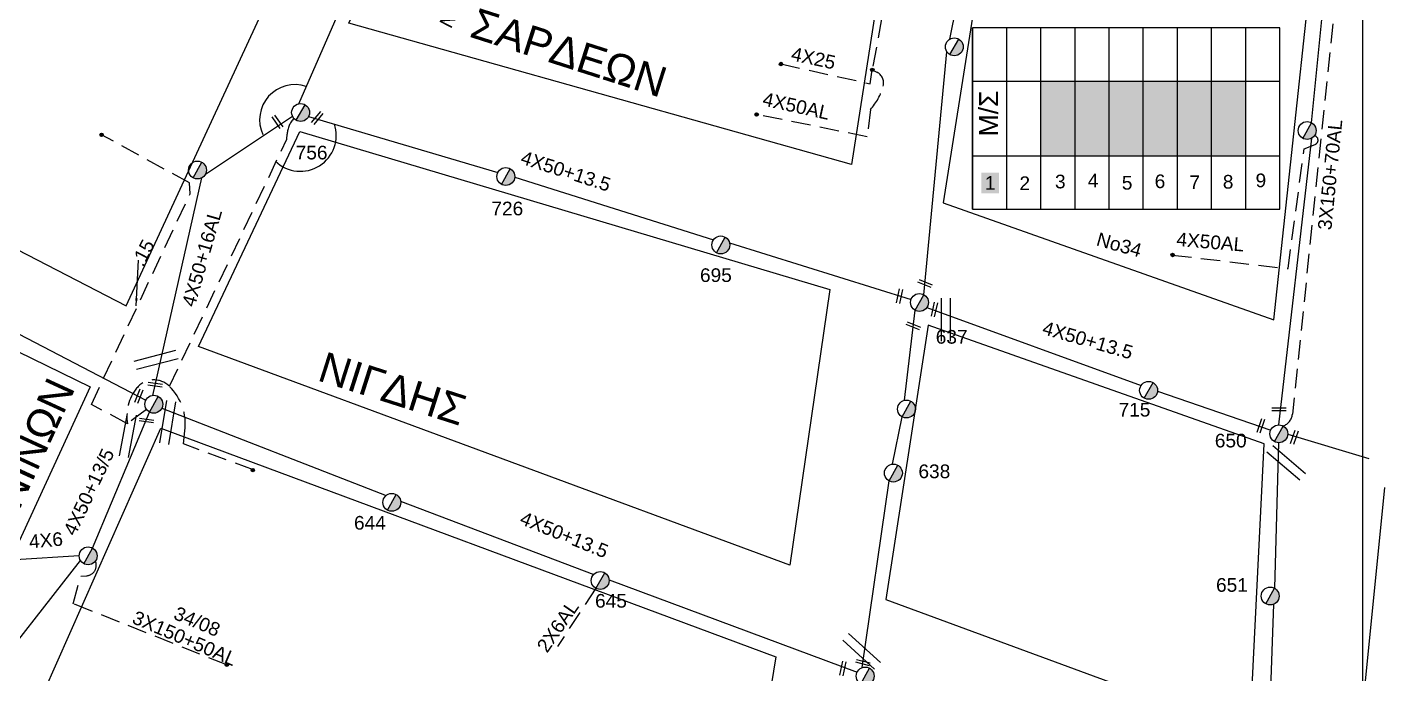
# Model space of a CAD drawing. Header units: millimetres. Extents: x 4486 to 5741, y 824 to 1856.
# Drawn here: x 5324.7 to 5503.7, y 1600.9 to 1686.1 of the extents above; entities that cross this region are included whole.
import ezdxf
from ezdxf.enums import TextEntityAlignment as Align

# ---------------------------------------------------------------- set-up
doc = ezdxf.new("R2010")
doc.units = ezdxf.units.MM
doc.linetypes.add('DASHED', pattern=[19.05, 12.7, -6.35])
for name, color, linetype in [('Ασφαλειοκιβώτια Χ.Τ 9 αναχωρήσεων', 7, 'Continuous'), ('Γέφυρες Εναερίου Δικτύου', 7, 'Continuous'), ('Γυμνά εναέρια ΧΤ (3Φ)   4x50AL', 7, 'Continuous'), ('Γυμνά εναέρια ΧΤ και ΦΟΠ (3Φ)   4x50+16AL', 7, 'Continuous'), ('Εναέρια παροχή ΧΤ 4x25', 7, 'SYN_LINE'), ('Επιγραφές - Σχήματα', 7, 'Continuous'), ('Καλώδια ΧΤ   2x6AL', 7, 'DASHED'), ('Καλώδια ΧΤ   3x150+50AL', 7, 'DASHED'), ('Καλώδια ΧΤ   3x150+70AL', 7, 'DASHED'), ('Καλώδια ΧΤ   4x50+13.5', 7, 'Continuous'), ('Μηχανική τομή', 7, 'Continuous'), ('Στύλος ΦΜ', 7, 'Continuous'), ('Στύλος ΦΜ @ 1', 7, 'Continuous'), ('Συνδέσεις', 7, 'Continuous'), ('Τομή', 7, 'Continuous'), ('Υπόβαθρο ΔΕΗ', 7, 'Continuous'), ('Υπόγεια Καλώδια Δικτύου ΧΤ   .15', 7, 'DASHED')]:
    doc.layers.add(name, color=color, linetype=linetype)
doc.styles.get("Standard").update_dxf_attribs({"font": 'ARIAL.TTF'})
doc.linetypes.add('SYN_LINE', pattern='A,0.5,-0.0001,["/\\/\\/\\/",Standard,S=0.1,R=0,X=0,Y=-0.05],-0.25', length=0.7501)
doc.dimstyles.new('ISO-25', dxfattribs={"dimtxt": 2.5, "dimasz": 2.5, "dimexe": 1.25, "dimexo": 0.625, "dimtad": 1, "dimtxsty": 'Standard', "dimcen": 2.5, "dimadec": 0, "dimazin": 0, "dimtfac": 1, "dimtmove": 0, "dimatfit": 3, "dimfxl": 1, "dimarcsym": 0})

# ---------------------------------------------------------------- blocks, each defined once
blk = doc.blocks.new('ΥΠΑΡΧΩΝ ΤΣΙΜΕΝΤΕΝΙΟΣ ΣΤΥΛΟΣ')
at = {"layer": 'Στύλος ΦΜ'}
blk.add_hatch(color=7, dxfattribs=at).paths.add_polyline_path([(-1.29, -2.28, 0.574793), (2.62, 0, 0.268822), (1.3, 2.27)])
at = {"layer": 'Στύλος ΦΜ', "color": 7}
blk.add_line((-1.29, -2.28), (1.3, 2.27), dxfattribs=at)
blk.add_circle((0, 0), 2.62, dxfattribs=at)
at = {"layer": 'Στύλος ΦΜ', "flags": 4}
for tag, p in [('ΑΡΙΘΜΟΣ', (-4.68, 8.05)), ('ΤΥΠΟΣ', (-4.91, 3.03))]:
    blk.add_attdef(tag, p, '', height=4, dxfattribs=at)
blk = doc.blocks.new('ΑΣΦΑΛΕΙΟΚΙΒΩΤΙΟ ΥΠΟΣΤΑΘΜΟΥ 9 ΑΝΑΧΩΡΗΣΕΩΝ')
at = {"layer": 'Ασφαλειοκιβώτια Χ.Τ 9 αναχωρήσεων', "ltscale": 40}
for p, q in [((-23.8, 40.36), (24.02, 40.36)), ((-9.72, 40.36), (-9.72, -40.64)), ((9.94, 40.36), (9.94, -40.64)), ((-23.8, 31.36), (24.02, 31.36)), ((-23.8, 22.36), (24.02, 22.36)), ((-23.8, 13.36), (24.02, 13.36)), ((-23.8, 4.36), (24.02, 4.36)), ((-23.8, -4.64), (24.02, -4.64)), ((-23.8, -13.64), (24.02, -13.64)), ((-23.8, -22.64), (24.02, -22.64)), ((-23.8, -31.64), (24.02, -31.64))]:
    blk.add_line(p, q, dxfattribs=at)
at = {"layer": 'Ασφαλειοκιβώτια Χ.Τ 9 αναχωρήσεων'}
blk.add_lwpolyline([(-23.8, -40.64), (24.02, -40.64), (24.02, 40.36), (-23.8, 40.36)], close=True, dxfattribs=at)
for s, p in [('1', (-18.67, 37.12)), ('2', (-18.76, 28.01)), ('3', (-18.31, 18.64)), ('4', (-18.05, 9.99)), ('5', (-18.64, 1.02)), ('6', (-18.25, -7.64)), ('7', (-18.51, -16.8)), ('8', (-18.38, -25.61)), ('9', (-18.01, -34.24))]:
    blk.add_text(s, height=3.6, rotation=270, dxfattribs=at).set_placement(p)
at = {"layer": 'Ασφαλειοκιβώτια Χ.Τ 9 αναχωρήσεων', "ltscale": 40}
for tag, height, p in [('ΟΝΟΜΑ', 5, (-0.16, 44.31)), ('ΚΕΙΜΕΝΟ 1', 2, (17.06, 35.59)), ('ΚΕΙΜΕΝΟ 2', 2, (17.06, 26.88)), ('ΚΕΙΜΕΝΟ 3', 2, (17.06, 17.69)), ('ΚΕΙΜΕΝΟ 4', 2, (17.06, 8.71)), ('ΚΕΙΜΕΝΟ 5', 2, (17.06, -0.13)), ('ΚΕΙΜΕΝΟ 6', 2, (17.06, -9.05)), ('ΚΕΙΜΕΝΟ 7', 2, (17.06, -18.13)), ('ΚΕΙΜΕΝΟ 8', 2, (17.06, -26.85)), ('ΚΕΙΜΕΝΟ 9', 2, (17.06, -35.99)), ('ΣΧ', 2, (-0.1, -42.64))]:
    blk.add_attdef(tag, text='', height=height, dxfattribs=at).set_placement(p, align=Align.MIDDLE_CENTER)
blk = doc.blocks.new('ΤΟΜΗ')
at = {"layer": 'Τομή', "ltscale": 40}
for p, q in [((-5.68, 0), (5.68, 0)), ((5.68, -2.33), (-5.68, -2.33))]:
    blk.add_line(p, q, dxfattribs=at)
blk = doc.blocks.new('_ΣΥΝΔΕΣΗ')
at = {"layer": 'Συνδέσεις', "linetype": 'SYN_LINE', "ltscale": 40}
blk.add_hatch(color=256, dxfattribs=at).paths.add_polyline_path([(0.5, -0.01, 1), (-0.5, -0.01, 1)])
at = {"layer": 'Συνδέσεις'}
blk.add_circle((0, -0.01), 0.5, dxfattribs=at)
blk = doc.blocks.new('ΜΗΧΑΝΙΚΗ ΤΟΜΗ')
at = {"layer": 'Μηχανική τομή', "ltscale": 40}
for p, q in [((-1.89, 0.78), (1.89, 0.78)), ((1.89, 0), (-1.89, 0))]:
    blk.add_line(p, q, dxfattribs=at)

msp = doc.modelspace()

# ---------------------------------------------------------------- hatches: boundary and pattern name
at = {"layer": 'Ασφαλειοκιβώτια Χ.Τ 9 αναχωρήσεων', "ltscale": 0.2}
for color, points in [(27, [(5458.35, 1678.99), (5458.35, 1669.16), (5462.85, 1669.16), (5462.85, 1678.99)]), (151, [(5462.85, 1678.99), (5462.85, 1669.16), (5467.35, 1669.16), (5467.35, 1678.99)]), (85, [(5467.35, 1678.99), (5467.35, 1669.16), (5471.85, 1669.16), (5471.85, 1678.99)]), (190, [(5471.85, 1678.99), (5471.85, 1669.16), (5476.35, 1669.16), (5476.35, 1678.99)]), (1, [(5476.35, 1678.99), (5476.35, 1669.16), (5480.85, 1669.16), (5480.85, 1678.99)]), (6, [(5480.85, 1678.99), (5480.85, 1669.16), (5485.35, 1669.16), (5485.35, 1678.99)]), (30, [(5450.52, 1664.23), (5452.82, 1664.23), (5452.82, 1666.94), (5450.52, 1666.94)])]:
    msp.add_hatch(color=color, dxfattribs=at).paths.add_polyline_path(points)

# ---------------------------------------------------------------- linework, layer by layer
at = {"layer": 'Γέφυρες Εναερίου Δικτύου', "color": 85, "linetype": 'DASHED', "ltscale": 0.2}
for points in [[(5343.47, 1638.78), (5358.96, 1671.36), (5358.99, 1672.02, -0.180372), (5359.88, 1674.08, -0.426917)], [(5354.54, 1627.78), (5345.31, 1631.2), (5345.51, 1632.91, 0.23211), (5343.47, 1638.78, 0.445099), (5339.14, 1638.53, 0.21361), (5337.92, 1633.85, 31.050691)]]:
    msp.add_lwpolyline(points, format="xyb", dxfattribs=at)
at = {"layer": 'Γέφυρες Εναερίου Δικτύου', "color": 190, "linetype": 'SYN_LINE', "ltscale": 10}
msp.add_lwpolyline([(5323.17, 1615.98), (5331.58, 1616.49)], dxfattribs=at)
at = {"layer": 'Γυμνά εναέρια ΧΤ (3Φ)   4x50AL', "color": 2, "linetype": 'DASHED', "ltscale": 0.2}
msp.add_lwpolyline([(5435.44, 1671.66), (5420.88, 1674.6)], dxfattribs=at)
at = {"layer": 'Γυμνά εναέρια ΧΤ (3Φ)   4x50AL', "color": 30, "linetype": 'DASHED', "ltscale": 0.2}
msp.add_lwpolyline([(5475.67, 1656.08), (5490.94, 1654.29), (5493.06, 1670.06), (5494.52, 1670.66, 0.740286), (5494.41, 1671.8, 0.935555)], format="xyb", dxfattribs=at)
at = {"layer": 'Γυμνά εναέρια ΧΤ και ΦΟΠ (3Φ)   4x50+16AL', "color": 151, "ltscale": 0.2}
for points in [[(5360.54, 1676.02), (5376.01, 1711.41)], [(5348.21, 1666.74), (5359.68, 1674.38)], [(5341.29, 1637.59), (5347.73, 1666.25)], [(5489.17, 1612.17), (5489.71, 1631.35)], [(5488.45, 1592.72), (5489.05, 1610.06)]]:
    msp.add_lwpolyline(points, dxfattribs=at)
at = {"layer": 'Γυμνά εναέρια ΧΤ και ΦΟΠ (3Φ)   4x50+16AL', "color": 30, "ltscale": 0.2}
for points in [[(5494.04, 1673.5), (5496.38, 1697.26)], [(5489.74, 1633.71), (5494.05, 1671.46)]]:
    msp.add_lwpolyline(points, dxfattribs=at)
at = {"layer": 'Γυμνά εναέρια ΧΤ και ΦΟΠ (3Φ)   4x50+16AL', "color": 190, "ltscale": 0.2}
msp.add_lwpolyline([(5321.57, 1646.74), (5340.36, 1636.94)], dxfattribs=at)
at = {"layer": 'Εναέρια παροχή ΧΤ 4x25', "color": 2, "linetype": 'DASHED', "ltscale": 0.2}
msp.add_lwpolyline([(5424.07, 1681.25), (5435.83, 1678.65), (5436.13, 1680.47)], dxfattribs=at)
at = {"layer": 'Επιγραφές - Σχήματα'}
msp.add_lwpolyline([(4494.75, 1847.42), (5500.76, 1847.42), (5500.76, 847.45), (4494.75, 847.45)], close=True, dxfattribs=at)
at = {"layer": 'Επιγραφές - Σχήματα', "ltscale": 0.2}
for centre, radius, start, end in [((5360, 1673.89), 4.64, 71.1918, 204.8645), ((5360.74, 1671.83), 4.72, 226.0438, 18.699)]:
    msp.add_arc(centre, radius, start, end, dxfattribs=at)
at = {"layer": 'Καλώδια ΧΤ   2x6AL', "ltscale": 0.2}
msp.add_lwpolyline([(5399.68, 1612.17), (5394.63, 1604.51)], dxfattribs=at)
at = {"layer": 'Καλώδια ΧΤ   3x150+50AL', "color": 190, "ltscale": 0.2}
msp.add_lwpolyline([(5351.03, 1602.09), (5330.77, 1610.14), (5331.77, 1613.76), (5332.55, 1613.82, 0.519319), (5333.71, 1615.75, -1.537675)], format="xyb", dxfattribs=at)
at = {"layer": 'Καλώδια ΧΤ   3x150+70AL', "color": 1, "ltscale": 0.2}
msp.add_lwpolyline([(5476, 1718.04), (5476.83, 1720.76), (5481.69, 1719.77), (5482.31, 1718.54, 0.484509), (5486.68, 1717.63), (5495.88, 1714.74), (5495.88, 1714.74), (5499.57, 1713.07), (5491.51, 1635.12, -0.281419), (5490.31, 1633.55, -2.33834)], format="xyb", dxfattribs=at)
at = {"layer": 'Καλώδια ΧΤ   3x150+70AL', "color": 2, "ltscale": 0.2}
msp.add_lwpolyline([(5442.78, 1718.8), (5438.67, 1694.71), (5436.13, 1680.47), (5436.73, 1680.17, -0.355054), (5437.56, 1678.35, -0.120333), (5435.87, 1675.24), (5435.44, 1671.66)], format="xyb", dxfattribs=at)
at = {"layer": 'Καλώδια ΧΤ   4x50+13.5', "color": 85, "ltscale": 0.2}
for points in [[(5446.36, 1684.54), (5452.22, 1713.67)], [(5442.93, 1650.85), (5445.96, 1682.85)], [(5361.8, 1674.31), (5386.76, 1666.96)], [(5388.99, 1666.34), (5415.2, 1658.1)], [(5417.3, 1657.68), (5441.23, 1650.2)], [(5440.37, 1636.94), (5441.76, 1648.81)], [(5438.79, 1628.52), (5440.05, 1634.76)], [(5434.8, 1601.72), (5438.33, 1626.32)]]:
    msp.add_lwpolyline(points, dxfattribs=at)
at = {"layer": 'Καλώδια ΧΤ   4x50+13.5', "color": 30, "ltscale": 0.2}
for points in [[(5443.31, 1649.15), (5471.55, 1638.88)], [(5473.72, 1638.16), (5488.65, 1633.02)]]:
    msp.add_lwpolyline(points, dxfattribs=at)
at = {"layer": 'Καλώδια ΧΤ   4x50+13.5', "color": 1, "ltscale": 0.2}
for points in [[(5342.47, 1635.91), (5372.04, 1624.4)], [(5490.9, 1632.46), (5501.59, 1629.28)], [(5373.95, 1623.66), (5399.4, 1613.99)], [(5401.44, 1613.28), (5434.14, 1601.14)]]:
    msp.add_lwpolyline(points, dxfattribs=at)
at = {"layer": 'Καλώδια ΧΤ   4x50+13.5', "color": 190, "ltscale": 0.2}
for points in [[(5333.34, 1617.47), (5340.83, 1635.39)], [(5318.39, 1598.81), (5331.74, 1615.85)]]:
    msp.add_lwpolyline(points, dxfattribs=at)
at = {"layer": 'Υπόβαθρο ΔΕΗ', "ltscale": 0.2}
for points in [[(5381.09, 1742.96), (5356.37, 1753.18), (5316.1, 1677.38), (5309, 1664.23), (5337.78, 1649.38)], [(5391.67, 1738.79), (5441.2, 1718.27), (5433.37, 1667.99), (5367.14, 1686.63)], [(5430.52, 1651.54), (5425.24, 1615.2), (5347.32, 1644.02), (5360.67, 1672.37)], [(5302.41, 1653.63), (5333.04, 1638.7), (5312.29, 1593.72), (5297.18, 1561.83), (5263.76, 1582.42)], [(5443.47, 1646.84), (5437.91, 1610.71), (5485.88, 1593.06), (5487.77, 1631.19)], [(5342.34, 1633.26), (5423.41, 1603.13), (5417.4, 1566.13), (5414.19, 1564.53), (5326.89, 1598.49)]]:
    msp.add_lwpolyline(points, close=True, dxfattribs=at)
msp.add_lwpolyline([(5467.45, 1722.69, -0.312576), (5453.35, 1712.78), (5445.49, 1662.97), (5489.04, 1647.54), (5496.22, 1714.17)], format="xyb", close=True, dxfattribs=at)
msp.add_lwpolyline([(5501.59, 1545.49), (5495.84, 1546.77), (5503.69, 1625.43)], dxfattribs=at)
at = {"layer": 'Υπόγεια Καλώδια Δικτύου ΧΤ   .15', "color": 85, "ltscale": 0.2}
msp.add_lwpolyline([(5340.44, 1635.74), (5337.92, 1633.85), (5333.18, 1636.39), (5346.19, 1664.14), (5346.12, 1665.59), (5334.53, 1671.91)], dxfattribs=at)

# ---------------------------------------------------------------- block references
at = {"layer": 'Ασφαλειοκιβώτια Χ.Τ 9 αναχωρήσεων', "xscale": 0.5, "yscale": 0.5, "zscale": 0.5, "rotation": 90}
msp.add_blockref('ΑΣΦΑΛΕΙΟΚΙΒΩΤΙΟ ΥΠΟΣΤΑΘΜΟΥ 9 ΑΝΑΧΩΡΗΣΕΩΝ', (5469.53, 1674.02), dxfattribs=at)
at = {"layer": 'Μηχανική τομή'}
for p, xscale, yscale, zscale, rotation in [((5357.86, 1673.73), 0.5000000000001862, 0.5000000000001862, 0.5000000000001862, 125.0917018108297), ((5362.8, 1674.27), 0.5000000000003105, 0.5000000000003105, 0.5000000000003105, 229.7703392608477), ((5443.16, 1652.5), 0.5000000000002832, 0.5000000000002832, 0.5000000000002832, 157.8074180006576), ((5439.9, 1650.62), 0.5000000000004328, 0.5000000000004328, 0.5000000000004328, 77.67478792281547), ((5444.5, 1648.86), 0.5000000000004328, 0.5000000000004328, 0.5000000000004328, 77.67478792281547), ((5441.61, 1646.93), 0.5000000000002832, 0.5000000000002832, 0.5000000000002832, 157.8074180006576), ((5339.26, 1637.56), 0.5000000000002922, 0.5000000000002922, 0.5000000000002922, 247.9577638709344), ((5341.62, 1639.19), 0.5000000000002971, 0.5000000000002971, 0.5000000000002971, 171.996109405123), ((5489.73, 1635.56), 0.500000000000301, 0.500000000000301, 0.500000000000301, 359.1773746926171), ((5340.47, 1634.47), 0.5000000000002971, 0.5000000000002971, 0.5000000000002971, 171.996109405123), ((5487.52, 1633.51), 0.5000000000003166, 0.5000000000003166, 0.5000000000003166, 70.9495738350079), ((5491.95, 1632), 0.5000000000003166, 0.5000000000003166, 0.5000000000003166, 70.9495738350079), ((5432.44, 1601.56), 0.5000000000004328, 0.5000000000004328, 0.5000000000004328, 77.67478792281547), ((5434.85, 1602.19), 0.5000000000004635, 0.5000000000004635, 0.5000000000004635, 345.4139667488831)]:
    msp.add_blockref('ΜΗΧΑΝΙΚΗ ΤΟΜΗ', p, dxfattribs=dict(at, xscale=xscale, yscale=yscale, zscale=zscale, rotation=rotation))
at = {"layer": 'Στύλος ΦΜ @ 1', "ltscale": 40, "xscale": 0.4499999999998181, "yscale": 0.4499999999998181, "zscale": 0.4499999999998181}
for p in [(5446.94, 1683.51), (5493.45, 1672.48), (5347.16, 1667.28), (5341.41, 1636.42), (5440.63, 1635.79), (5332.75, 1616.44)]:
    msp.add_blockref('ΥΠΑΡΧΩΝ ΤΣΙΜΕΝΤΕΝΙΟΣ ΣΤΥΛΟΣ', p, dxfattribs=at)
at = {"layer": 'Στύλος ΦΜ @ 1', "ltscale": 40}
ref = msp.add_blockref('ΥΠΑΡΧΩΝ ΤΣΙΜΕΝΤΕΝΙΟΣ ΣΤΥΛΟΣ', (5360.76, 1674.86), dxfattribs=dict(at, xscale=0.4499999999998181, yscale=0.4499999999998181, zscale=0.4499999999998181))
ref.add_attrib('ΑΡΙΘΜΟΣ', '756', (5360.11, 1668.68), dxfattribs={"layer": 'Στύλος ΦΜ', "height": 1.8, "flags": 4})
ref = msp.add_blockref('ΥΠΑΡΧΩΝ ΤΣΙΜΕΝΤΕΝΙΟΣ ΣΤΥΛΟΣ', (5387.81, 1666.42), dxfattribs=dict(at, xscale=0.4499999999998181, yscale=0.4499999999998181, zscale=0.4499999999998181))
ref.add_attrib('ΤΥΠΟΣ', '726', (5385.91, 1661.31), dxfattribs={"layer": 'Στύλος ΦΜ', "height": 1.8, "flags": 4})
ref = msp.add_blockref('ΥΠΑΡΧΩΝ ΤΣΙΜΕΝΤΕΝΙΟΣ ΣΤΥΛΟΣ', (5416.15, 1657.41), dxfattribs=dict(at, xscale=0.4499999999998181, yscale=0.4499999999998181, zscale=0.4499999999998181))
ref.add_attrib('ΤΥΠΟΣ', '695', (5413.41, 1652.53), dxfattribs={"layer": 'Στύλος ΦΜ', "height": 1.8, "flags": 4})
ref = msp.add_blockref('ΥΠΑΡΧΩΝ ΤΣΙΜΕΝΤΕΝΙΟΣ ΣΤΥΛΟΣ', (5442.34, 1649.83), dxfattribs=dict(at, xscale=0.4499999999998181, yscale=0.4499999999998181, zscale=0.4499999999998181))
ref.add_attrib('ΤΥΠΟΣ', '637', (5444.49, 1644.4), dxfattribs={"layer": 'Στύλος ΦΜ', "height": 1.8, "flags": 4})
ref = msp.add_blockref('ΥΠΑΡΧΩΝ ΤΣΙΜΕΝΤΕΝΙΟΣ ΣΤΥΛΟΣ', (5472.55, 1638.25), dxfattribs=dict(at, xscale=0.4499999999998181, yscale=0.4499999999998181, zscale=0.4499999999998181))
ref.add_attrib('ΤΥΠΟΣ', '715', (5468.59, 1634.8), dxfattribs={"layer": 'Στύλος ΦΜ', "height": 1.8, "flags": 4})
ref = msp.add_blockref('ΥΠΑΡΧΩΝ ΤΣΙΜΕΝΤΕΝΙΟΣ ΣΤΥΛΟΣ', (5489.72, 1632.53), dxfattribs=dict(at, xscale=0.4499999999998181, yscale=0.4499999999998181, zscale=0.4499999999998181))
ref.add_attrib('ΤΥΠΟΣ', '650', (5481.28, 1630.73), dxfattribs={"layer": 'Στύλος ΦΜ', "height": 1.8, "flags": 4})
ref = msp.add_blockref('ΥΠΑΡΧΩΝ ΤΣΙΜΕΝΤΕΝΙΟΣ ΣΤΥΛΟΣ', (5438.91, 1627.35), dxfattribs=dict(at, xscale=0.4499999999998181, yscale=0.4499999999998181, zscale=0.4499999999998181))
ref.add_attrib('ΤΥΠΟΣ', '638', (5442.21, 1626.68), dxfattribs={"layer": 'Στύλος ΦΜ', "height": 1.8, "flags": 4})
ref = msp.add_blockref('ΥΠΑΡΧΩΝ ΤΣΙΜΕΝΤΕΝΙΟΣ ΣΤΥΛΟΣ', (5372.78, 1623.49), dxfattribs=dict(at, xscale=0.4499999999998181, yscale=0.4499999999998181, zscale=0.4499999999998181))
ref.add_attrib('ΤΥΠΟΣ', '644', (5367.8, 1619.9), dxfattribs={"layer": 'Στύλος ΦΜ', "height": 1.8, "flags": 4})
ref = msp.add_blockref('ΥΠΑΡΧΩΝ ΤΣΙΜΕΝΤΕΝΙΟΣ ΣΤΥΛΟΣ', (5400.26, 1613.19), dxfattribs=dict(at, xscale=0.4499999999998181, yscale=0.4499999999998181, zscale=0.4499999999998181))
ref.add_attrib('ΤΥΠΟΣ', '645', (5399.58, 1609.62), dxfattribs={"layer": 'Στύλος ΦΜ', "height": 1.8, "flags": 4})
ref = msp.add_blockref('ΥΠΑΡΧΩΝ ΤΣΙΜΕΝΤΕΝΙΟΣ ΣΤΥΛΟΣ', (5488.58, 1611.15), dxfattribs=dict(at, xscale=0.4499999999998181, yscale=0.4499999999998181, zscale=0.4499999999998181))
ref.add_attrib('ΤΥΠΟΣ', '651', (5481.44, 1611.71), dxfattribs={"layer": 'Στύλος ΦΜ', "height": 1.8, "flags": 4})
ref = msp.add_blockref('ΥΠΑΡΧΩΝ ΤΣΙΜΕΝΤΕΝΙΟΣ ΣΤΥΛΟΣ', (5435.19, 1600.61), dxfattribs=dict(at, xscale=0.4499999999998181, yscale=0.4499999999998181, zscale=0.4499999999998181))
ref.add_attrib('ΤΥΠΟΣ', '639', (5436.68, 1595.15), dxfattribs={"layer": 'Στύλος ΦΜ', "height": 1.8, "flags": 4})
at = {"layer": 'Συνδέσεις', "xscale": 0.4499999999998181, "yscale": 0.4499999999998181, "zscale": 0.4499999999998181}
for p in [(5424.08, 1681.25), (5436.13, 1680.47), (5420.88, 1674.6), (5334.53, 1671.92), (5475.71, 1656.09), (5354.45, 1627.75), (5351.03, 1602.1)]:
    msp.add_blockref('_ΣΥΝΔΕΣΗ', p, dxfattribs=at)
at = {"layer": 'Τομή'}
for p, xscale, yscale, zscale, rotation in [((5446.41, 1647.56), 0.5, 0.5, 0.5, 270), ((5341.88, 1641.7), 0.5000000000003909, 0.5000000000003909, 0.5000000000003909, 194.7629103390879), ((5342.65, 1634.12), 0.5000000000001203, 0.5000000000001203, 0.5000000000001203, 80.78048248220607), ((5337.41, 1632.41), 0.5000000000000104, 0.5000000000000104, 0.5000000000000104, 79.23918608174507), ((5491.07, 1629.15), 0.4999999999998451, 0.4999999999998451, 0.4999999999998451, 319.5060166889736), ((5435.11, 1604.29), 0.4999999999999776, 0.4999999999999776, 0.4999999999999776, 317.7531032580027)]:
    msp.add_blockref('ΤΟΜΗ', p, dxfattribs=dict(at, xscale=xscale, yscale=yscale, zscale=zscale, rotation=rotation))

# ---------------------------------------------------------------- texts
at = {"layer": 'Γυμνά εναέρια ΧΤ (3Φ)   4x50AL', "ltscale": 0.2}
for rotation, p in [(347.5613, (5426.11, 1675.72)), (355.1605, (5480.7, 1657.81))]:
    msp.add_text('4X50AL', height=1.8, rotation=rotation, dxfattribs=at).set_placement(p, align=Align.MIDDLE)
at = {"layer": 'Γυμνά εναέρια ΧΤ και ΦΟΠ (3Φ)   4x50+16AL', "ltscale": 0.2}
msp.add_text('4X50+16AL', height=1.8, rotation=74.0404, dxfattribs=at).set_placement((5347.75, 1655.72), align=Align.MIDDLE)
at = {"layer": 'Εναέρια παροχή ΧΤ 4x25', "ltscale": 20}
msp.add_text('4X25', height=1.8, rotation=347.884, dxfattribs=at).set_placement((5428.37, 1682.02), align=Align.MIDDLE)
at = {"layer": 'Επιγραφές - Σχήματα', "ltscale": 0.2, "attachment_point": 1}
for s, insert, char_height, width, rotation in [('Νο22', (5378.98, 1686.63), 1.8, 6.948, 62.7422), ('ΣΑΡΔΕΩΝ', (5384.08, 1688.69), 4, 29.1423, 342.2973), ('Μ/Σ', (5450.21, 1671.71), 2.5, 5.733, 90), ('Νο34', (5466.02, 1659.11), 1.8, 6.948, 344.333), ('ΝΙΓΔΗΣ', (5364.03, 1643.42), 4, 29.1423, 342.2973), ('ΙΩΑΝΝΙΝΩΝ', (5314.38, 1611.79), 4, 29.1423, 65.267), ('4Χ6', (5324.88, 1619.21), 1.8, 6.948, 4.9992), ('34/08', (5344.58, 1609.85), 1.8, 6.948, 337.0407)]:
    msp.add_mtext(s, dxfattribs=dict(at, insert=insert, char_height=char_height, width=width, rotation=rotation))
at = {"layer": 'Καλώδια ΧΤ   2x6AL', "ltscale": 0.2}
msp.add_text('2X6AL', height=1.8, rotation=55.3507, dxfattribs=at).set_placement((5394.66, 1607.17), align=Align.MIDDLE)
at = {"layer": 'Καλώδια ΧΤ   3x150+50AL', "ltscale": 0.2}
msp.add_text('3X150+50AL', height=1.8, rotation=336.8209, dxfattribs=at).set_placement((5345.48, 1605.59), align=Align.MIDDLE)
at = {"layer": 'Καλώδια ΧΤ   3x150+70AL', "ltscale": 0.2}
msp.add_text('3X150+70AL', height=1.8, rotation=84.2267, dxfattribs=at).set_placement((5496.47, 1666.66), align=Align.MIDDLE)
at = {"layer": 'Καλώδια ΧΤ   4x50+13.5', "ltscale": 0.2}
for rotation, p in [(342.137, (5395.73, 1667.14)), (343.9819, (5464.54, 1644.87)), (337.8994, (5395.52, 1619.23))]:
    msp.add_text('4X50+13.5', height=1.8, rotation=rotation, dxfattribs=at).set_placement(p, align=Align.MIDDLE)
at = {"layer": 'Καλώδια ΧΤ   4x50+13.5', "ltscale": 0.2, "insert": (5329.4, 1619.73), "char_height": 1.8, "width": 6.948, "attachment_point": 1, "rotation": 64.6378}
msp.add_mtext('4Χ50+13/5', dxfattribs=at)
at = {"layer": 'Υπόγεια Καλώδια Δικτύου ΧΤ   .15', "ltscale": 0.2}
msp.add_text('.15', height=1.8, rotation=62.6282, dxfattribs=at).set_placement((5339.99, 1656.36), align=Align.MIDDLE)

# ---------------------------------------------------------------- leaders
at = {"layer": 'Επιγραφές - Σχήματα', "ltscale": 40}
msp.add_leader([(5339.07, 1649.37), (5339.4, 1655.4)], dimstyle='ISO-25', override={"dimasz": 1, "dimtad": 0}, dxfattribs=at)

doc.saveas('drawing.dxf')
